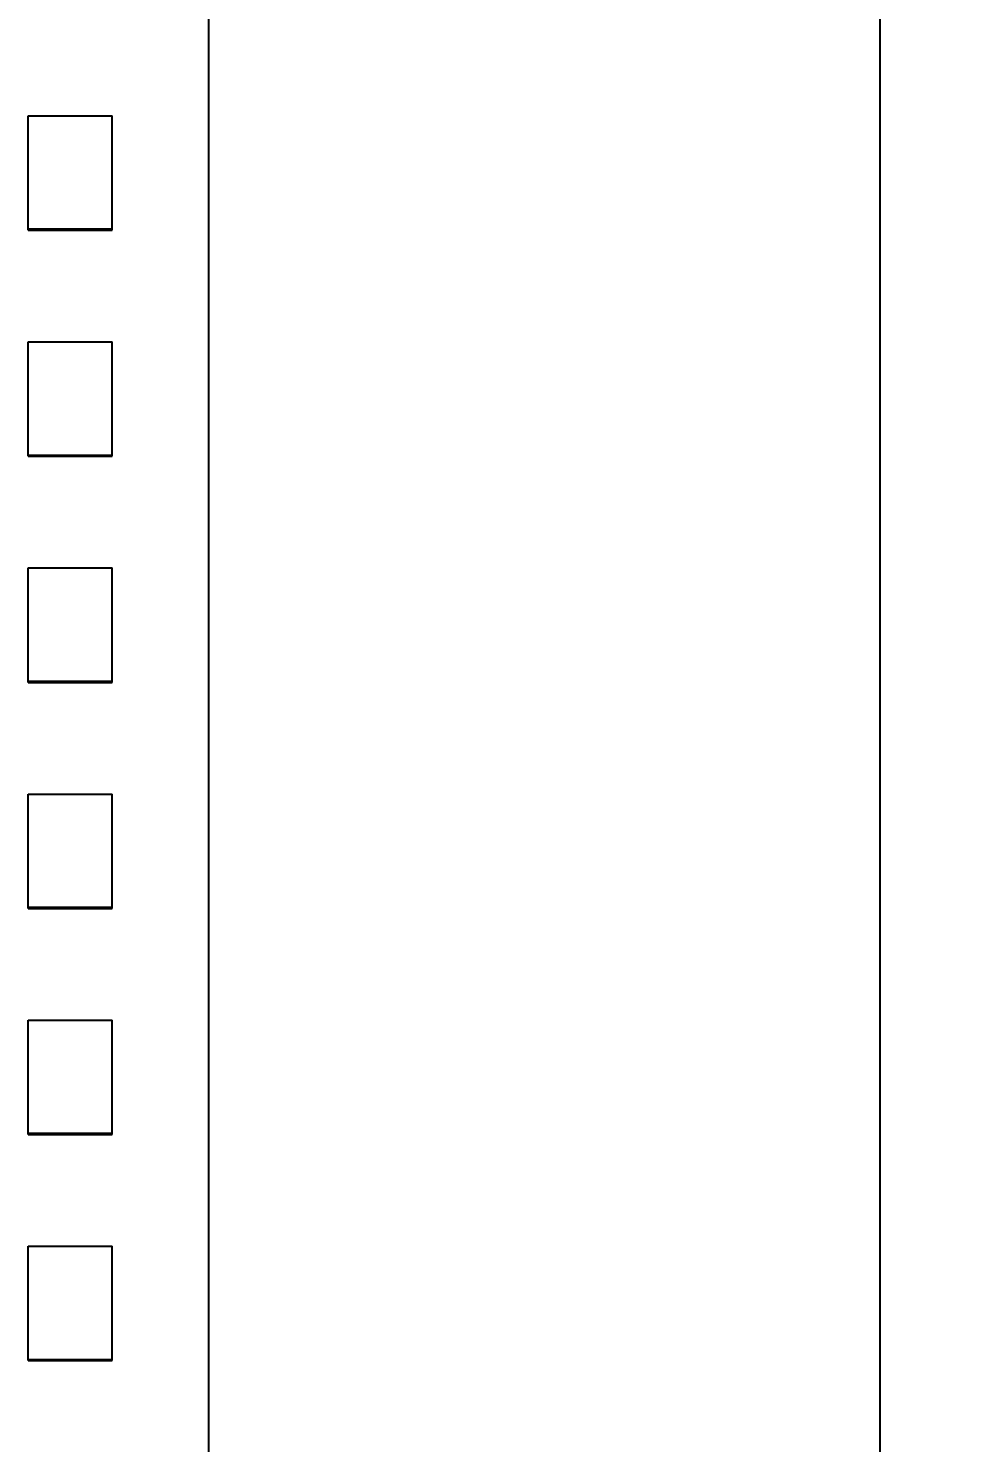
# Model space of a CAD drawing. Extents: x 0 to 594, y 0 to 420.
# Drawn here: x 276.1 to 298.44, y 310.6 to 344.39 of the extents above; entities that cross this region are included whole.
import ezdxf
from ezdxf.enums import TextEntityAlignment as Align

# ---------------------------------------------------------------- set-up
doc = ezdxf.new("R2010")
doc.units = 0
doc.header["$LTSCALE"] = 32.67
doc.layers.add('10000_FRONT', color=7, linetype='CONTINUOUS')
doc.layers.add('10100_DIM_FRONT', color=7, linetype='CONTINUOUS')
doc.dimstyles.get("Standard").update_dxf_attribs({"dimtxt": 2.5, "dimasz": 2.5, "dimexe": 1.25, "dimexo": 0.625, "dimtad": 1, "dimcen": 2.5, "dimazin": 3, "dimtfac": 1, "dimtmove": 0, "dimatfit": 3})

# ---------------------------------------------------------------- blocks, each defined once
blk = doc.blocks.new('*D1')
at = {"layer": '10100_DIM_FRONT', "color": 7, "linetype": 'CONTINUOUS'}
for p, q in [((280.4, 363.617), (298.437, 363.617)), ((296.437, 363.617), (296.437, 290.117)), ((296.437, 216.617), (296.437, 290.117)), ((280.4, 216.617), (298.437, 216.617))]:
    blk.add_line(p, q, dxfattribs=at)
for points in [[(296.937, 360.117), (296.437, 363.617), (295.937, 360.117)], [(295.937, 220.117), (296.437, 216.617), (296.937, 220.117)]]:
    blk.add_solid(points, dxfattribs=at)
blk.add_text('147', height=3.5, rotation=90, dxfattribs=at).set_placement((295.562, 286.878), (295.562, 294.378), align=Align.FIT)

msp = doc.modelspace()

# ---------------------------------------------------------------- linework, layer by layer
at = {"layer": '10000_FRONT', "color": 7, "linetype": 'CONTINUOUS'}
for p, q in [((280.4, 351.671), (280.4, 237.416)), ((276.1, 339.566), (276.1, 342.301)), ((276.1, 342.301), (278.1, 342.301)), ((278.1, 339.566), (278.1, 342.301)), ((276.1, 339.598), (278.1, 339.598)), ((276.1, 339.566), (278.1, 339.566)), ((276.1, 334.166), (276.1, 336.9)), ((276.1, 336.9), (278.1, 336.9)), ((278.1, 334.166), (278.1, 336.9)), ((276.1, 334.197), (278.1, 334.197)), ((276.1, 334.166), (278.1, 334.166)), ((276.1, 328.766), (276.1, 331.498)), ((276.1, 331.498), (278.1, 331.498)), ((278.1, 328.766), (278.1, 331.498)), ((276.1, 328.795), (278.1, 328.795)), ((276.1, 328.766), (278.1, 328.766)), ((276.1, 323.366), (276.1, 326.096)), ((276.1, 326.096), (278.1, 326.096)), ((278.1, 323.366), (278.1, 326.096)), ((276.1, 323.394), (278.1, 323.394)), ((276.1, 323.366), (278.1, 323.366)), ((276.1, 317.966), (276.1, 320.694)), ((276.1, 320.694), (278.1, 320.694)), ((278.1, 317.966), (278.1, 320.694)), ((276.1, 317.992), (278.1, 317.992)), ((276.1, 317.966), (278.1, 317.966)), ((276.1, 312.566), (276.1, 315.293)), ((276.1, 315.293), (278.1, 315.293)), ((278.1, 312.566), (278.1, 315.293)), ((276.1, 312.591), (278.1, 312.591)), ((276.1, 312.566), (278.1, 312.566))]:
    msp.add_line(p, q, dxfattribs=at)

# ---------------------------------------------------------------- dimensions: what is measured, and where the dimension line sits
at = {"layer": '10100_DIM_FRONT', "color": 7, "linetype": 'CONTINUOUS'}
dim = msp.add_linear_dim(base=(296.437, 363.617), p1=(280.4, 216.617), p2=(280.4, 363.617), angle=90, dimstyle='Standard', dxfattribs=at)
dim.commit()
dim.dimension.update_dxf_attribs({"geometry": '*D1', "text_midpoint": (293.812, 290.628), "dimtype": 128})

doc.saveas('drawing.dxf')
